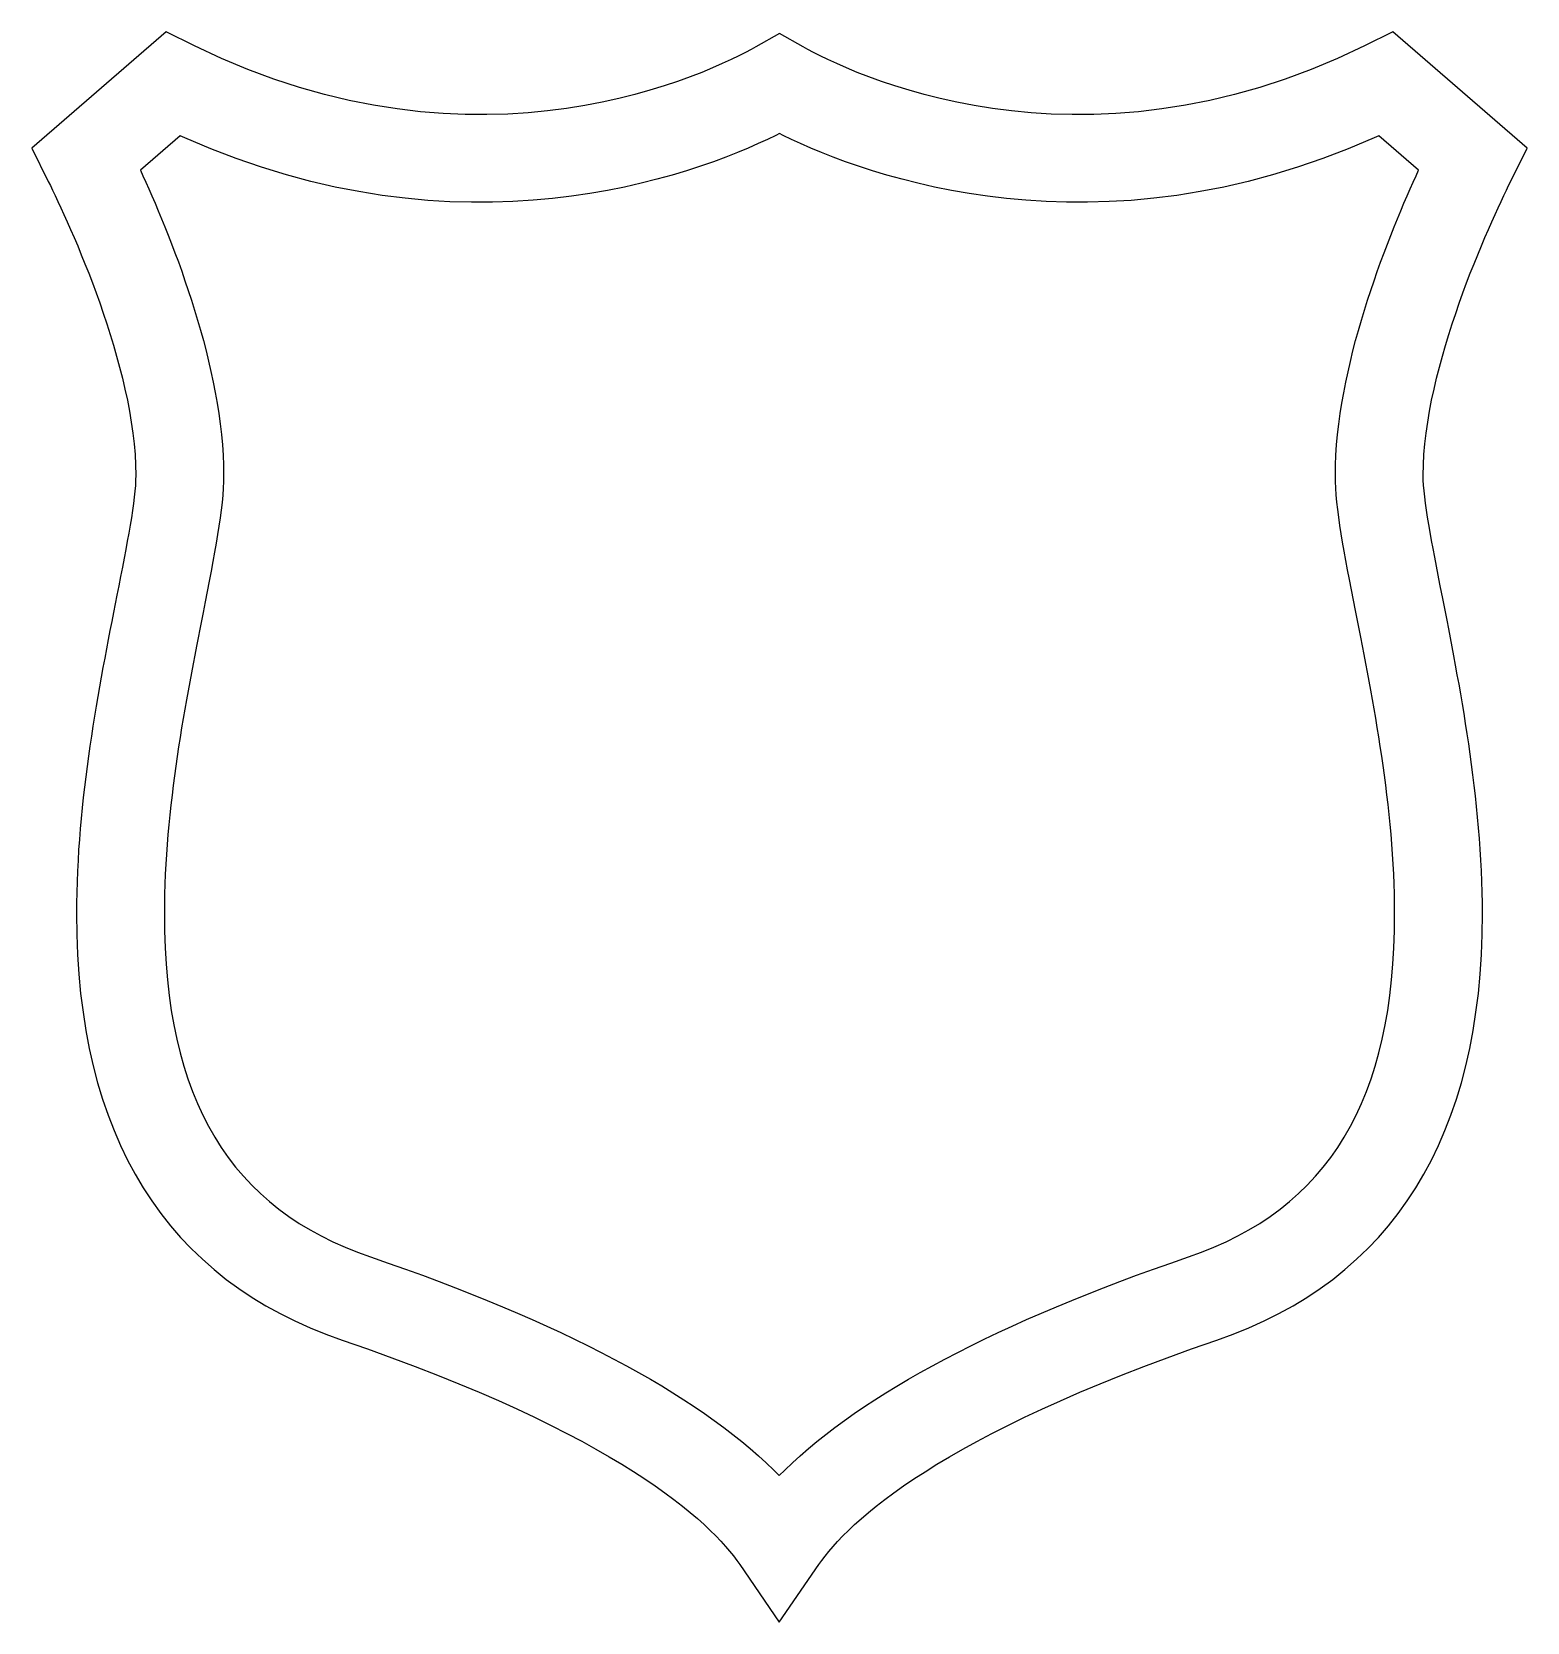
# Model space of a CAD drawing. Header units: centimetres. Extents: x -7.9 to 7.9, y -8.4 to 8.4.
import ezdxf

# ---------------------------------------------------------------- set-up
doc = ezdxf.new("R2010")
doc.units = ezdxf.units.CM
doc.header["$MEASUREMENT"] = 0
doc.layers.add('Camada 1', color=7, linetype='Continuous')

msp = doc.modelspace()

# ---------------------------------------------------------------- linework, layer by layer
at = {"layer": 'Camada 1'}
for points in [[(-6.4541, 8.36897), (-6.4541, 8.36897), (-6.1538, 8.22117), (-6.1538, 8.22117), (-6.1538, 8.22117), (-3.13511, 6.73625), (-0.70537, 7.95236), (-0.24907, 8.2112), (-0.24907, 8.2112), (-0.24907, 8.2112), (-0.00007, 8.35214), (-0.00007, 8.35214), (-0.00007, 8.35214), (-0.00007, 8.35214), (0.24845, 8.21136), (0.24845, 8.21136), (0.24845, 8.21136), (0.70528, 7.95239), (3.13598, 6.73657), (6.15398, 8.22118), (6.15398, 8.22118), (6.15398, 8.22118), (6.45441, 8.36884), (6.45441, 8.36884), (6.45441, 8.36884), (6.45441, 8.36884), (7.86684, 7.14477), (7.86684, 7.14477), (7.86684, 7.14477), (7.86684, 7.14477), (7.69362, 6.79536), (7.69362, 6.79536), (7.69362, 6.79536), (7.47769, 6.35911), (6.77311, 4.84692), (6.77311, 3.70156), (6.77311, 3.70156), (6.77311, 3.44775), (6.8637, 2.98811), (6.96832, 2.45566), (6.96832, 2.45566), (6.96832, 2.45566), (6.97176, 2.43899), (6.97144, 2.43944), (6.97144, 2.43944), (7.15104, 1.53282), (7.39708, 0.29081), (7.39708, -0.91315), (7.39708, -0.91315), (7.39708, -3.25609), (6.45662, -4.76548), (4.60186, -5.39972), (4.60186, -5.39972), (1.68628, -6.39633), (0.72601, -7.30872), (0.41277, -7.76338), (0.41277, -7.76338), (0.41277, -7.76338), (-0.00342, -8.36896), (-0.00342, -8.36896), (-0.00342, -8.36896), (-0.00342, -8.36896), (-0.41855, -7.76277), (-0.41855, -7.76277), (-0.41855, -7.76277), (-0.73031, -7.30782), (-1.68823, -6.39572), (-4.60164, -5.39972), (-4.60164, -5.39972), (-6.45669, -4.76546), (-7.39702, -3.25607), (-7.39702, -0.91315), (-7.39702, -0.91315), (-7.39702, 0.28393), (-7.16167, 1.47667), (-6.97186, 2.43931), (-6.97186, 2.43931), (-6.86544, 2.97816), (-6.77321, 3.44369), (-6.77321, 3.70158), (-6.77321, 3.70158), (-6.77321, 4.84958), (-7.47764, 6.35945), (-7.6934, 6.7949), (-7.6934, 6.7949), (-7.6934, 6.7949), (-7.86684, 7.14442), (-7.86684, 7.14442), (-7.86684, 7.14442), (-7.86684, 7.14442), (-6.4541, 8.36897), (-6.4541, 8.36897)], [(0.00009, 7.29722), (0.00009, 7.29722), (0.03689, 7.27912), (0.03689, 7.27912), (0.03689, 7.27912), (0.93449, 6.83912), (3.33709, 5.95557), (6.25674, 7.25229), (6.25674, 7.25229), (6.25674, 7.25229), (6.30571, 7.27412), (6.30571, 7.27412), (6.30571, 7.27412), (6.30571, 7.27412), (6.72449, 6.91114), (6.72449, 6.91114), (6.72449, 6.91114), (6.72449, 6.91114), (6.6983, 6.85378), (6.6983, 6.85378), (6.6983, 6.85378), (6.38101, 6.15933), (5.84856, 4.82628), (5.84856, 3.70151), (5.84856, 3.70151), (5.84856, 3.35787), (5.94243, 2.88141), (6.06123, 2.2771), (6.06123, 2.2771), (6.06123, 2.2771), (6.06435, 2.26056), (6.06435, 2.26056), (6.06435, 2.26056), (6.2463, 1.34272), (6.47236, 0.20065), (6.47236, -0.9132), (6.47236, -0.9132), (6.47236, -2.87101), (5.78291, -4.01869), (4.30267, -4.52463), (4.30267, -4.52463), (2.30806, -5.20675), (0.87944, -5.96137), (0.0569, -6.76758), (0.0569, -6.76758), (0.0569, -6.76758), (-0.00197, -6.82544), (-0.00197, -6.82544), (-0.00197, -6.82544), (-0.00197, -6.82544), (-0.06084, -6.76758), (-0.06084, -6.76758), (-0.06084, -6.76758), (-0.88187, -5.96073), (-2.30911, -5.20643), (-4.30269, -4.52463), (-4.30269, -4.52463), (-5.78309, -4.01869), (-6.47254, -2.87101), (-6.47254, -0.9132), (-6.47254, -0.9132), (-6.47254, 0.19347), (-6.24693, 1.33711), (-6.06545, 2.25651), (-6.06545, 2.25651), (-5.94438, 2.86926), (-5.84865, 3.35321), (-5.84865, 3.70151), (-5.84865, 3.70151), (-5.84865, 4.82816), (-6.38086, 6.16026), (-6.69807, 6.85378), (-6.69807, 6.85378), (-6.69807, 6.85378), (-6.72426, 6.91114), (-6.72426, 6.91114), (-6.72426, 6.91114), (-6.72426, 6.91114), (-6.30554, 7.27415), (-6.30554, 7.27415), (-6.30554, 7.27415), (-6.30554, 7.27415), (-6.25675, 7.25232), (-6.25675, 7.25232), (-6.25675, 7.25232), (-3.33657, 5.95512), (-0.93439, 6.83883), (-0.03711, 7.27915), (-0.03711, 7.27915), (-0.03711, 7.27915), (0.00009, 7.29722), (0.00009, 7.29722)]]:
    msp.add_open_spline(points, degree=3, knots=[0, 0, 0, 0, 0.04166667, 0.04166667, 0.04166667, 0.04166667, 0.08333333, 0.08333333, 0.08333333, 0.08333333, 0.125, 0.125, 0.125, 0.125, 0.16666667, 0.16666667, 0.16666667, 0.16666667, 0.20833333, 0.20833333, 0.20833333, 0.20833333, 0.25, 0.25, 0.25, 0.25, 0.29166667, 0.29166667, 0.29166667, 0.29166667, 0.33333333, 0.33333333, 0.33333333, 0.33333333, 0.375, 0.375, 0.375, 0.375, 0.41666667, 0.41666667, 0.41666667, 0.41666667, 0.45833333, 0.45833333, 0.45833333, 0.45833333, 0.5, 0.5, 0.5, 0.5, 0.54166667, 0.54166667, 0.54166667, 0.54166667, 0.58333333, 0.58333333, 0.58333333, 0.58333333, 0.625, 0.625, 0.625, 0.625, 0.66666667, 0.66666667, 0.66666667, 0.66666667, 0.70833333, 0.70833333, 0.70833333, 0.70833333, 0.75, 0.75, 0.75, 0.75, 0.79166667, 0.79166667, 0.79166667, 0.79166667, 0.83333333, 0.83333333, 0.83333333, 0.83333333, 0.875, 0.875, 0.875, 0.875, 0.91666667, 0.91666667, 0.91666667, 0.91666667, 1, 1, 1, 1], dxfattribs=at)

doc.saveas('drawing.dxf')
